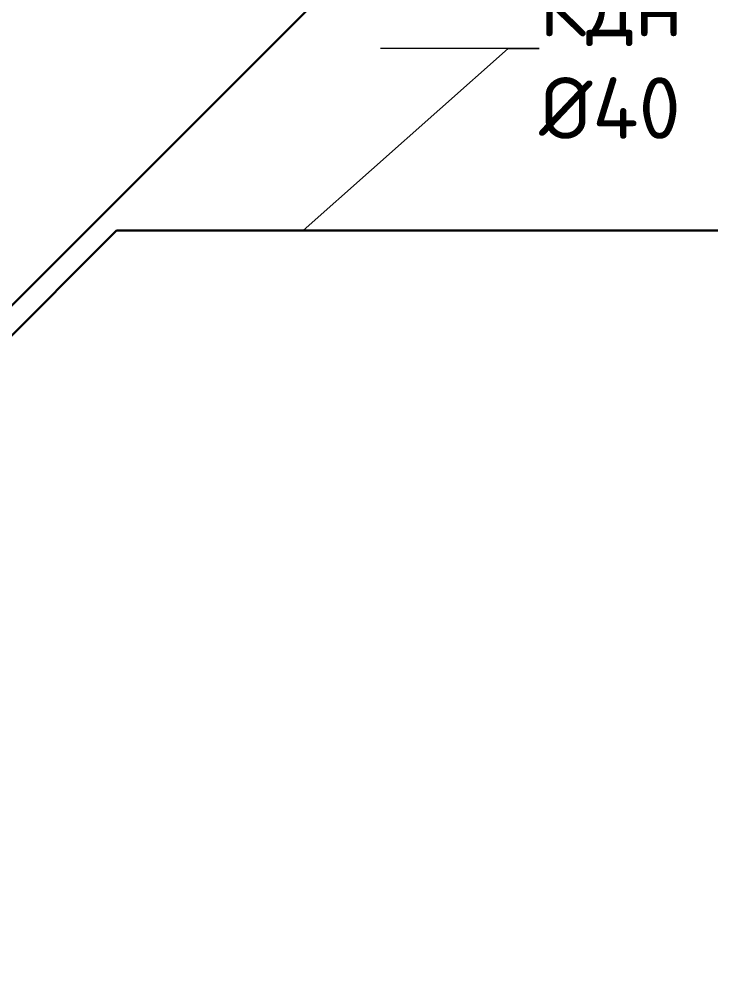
# Model space of a CAD drawing. Header units: millimetres. Extents: x -10178924 to 11692288, y -947381 to 58396.
# Drawn here: x -150723 to -148476, y -100373 to -97252 of the extents above; entities that cross this region are included whole.
import ezdxf
from ezdxf import colors
from ezdxf.entities.mleader import LeaderData, LeaderLine
from ezdxf.math import Vec2, Vec3

# ---------------------------------------------------------------- set-up
doc = ezdxf.new("R2010")
doc.units = ezdxf.units.MM
doc.layers.add('_надписи канализация', color=7, linetype='Continuous')
doc.layers.add('Выноски ВК', color=7, linetype='Continuous', lineweight=0)
doc.layers.add('К1н', color=42, linetype='Continuous', lineweight=30)
doc.styles.add('ISOCPEUR', font='isocpeui.ttf', dxfattribs={"width": 0.9})
doc.styles.add('PDF ISOCPEUR', font='isocpeur.ttf')

# ---------------------------------------------------------------- blocks, each defined once
blk = doc.blocks.new('_None')

msp = doc.modelspace()

# ---------------------------------------------------------------- linework, layer by layer
at = {"layer": 'К1н'}
for p, q in [((-147911.5, -95346.6), (-159029.1, -106464)), ((-150406.5, -97938.6), (-158779.6, -106311.5)), ((-148332.4, -97938.6), (-150406.5, -97938.6))]:
    msp.add_line(p, q, dxfattribs=at)

# ---------------------------------------------------------------- leaders
at = {"layer": '_надписи канализация', "lineweight": -2}
ml = msp.add_multileader_mtext('Standard', dxfattribs=at)
ml.set_content('\\A1;Приямок{\\Fisocp3|c204; }800{\\fArial|b0|i0|c204|p34;х}800х800(h)\\P{\\fArial|b0|i0|c204|p34;с\\Fisocp3|c204; }насосом дренажным {\\A0;\\H0.91667x;ГНОМ 10-10Г\\A1;\\H1.09091x; \\PN=1,1 кВт \\P (1 раб)\\Fisocp3|c204; \\fISOCPEUR|b0|i0|c204|p34;(закрыть рифленым железом)}', color=256, style='ISOCPEUR')
ml.set_leader_properties(lineweight=13)
ml.set_arrow_properties(name='NONE')
ml.build(insert=Vec2(0, 0))
ml.multileader.update_dxf_attribs({"text_left_attachment_type": 6, "text_right_attachment_type": 6, "dogleg_length": 100, "arrow_head_size": 300, "scale": 100})
ctx = ml.context
ctx.base_point, ctx.scale, ctx.char_height, ctx.arrow_head_size, ctx.landing_gap_size, ctx.plane_origin = Vec3(-145362, -98698.1), 100, 250, 300, 0.09, Vec3(-144983.4, -96462.3)
ctx.left_attachment, ctx.right_attachment, ctx.text_align_type = 6, 6, 1
notes = []
notes.append((ctx, [(0, (1, 1, 0), (-145462, -98698.1), (1, 0), 100, [(1, [(-147878.1, -99718.5)], 0, [])])]))
ctx.mtext.insert, ctx.mtext.width, ctx.mtext.alignment, ctx.mtext.flow_direction = Vec3(-142684.6, -98373.1), 5926.326, 2, 5
at = {"layer": 'Выноски ВК', "ltscale": 50}
ml = msp.add_multileader_mtext('Standard', dxfattribs=at)
ml.set_content('Кдн\\P%%C40', color=256, style='PDF ISOCPEUR')
ml.set_leader_properties(color=256, linetype='ByLayer', lineweight=-1)
ml.set_arrow_properties(name='NONE')
ml.build(insert=Vec2(0, 0))
ml.multileader.update_dxf_attribs({"text_left_attachment_type": 6, "text_right_attachment_type": 6, "dogleg_length": 100, "arrow_head_size": 300})
ctx = ml.context
ctx.base_point, ctx.char_height, ctx.arrow_head_size, ctx.landing_gap_size, ctx.plane_origin = Vec3(-149033.7, -97347.1), 200, 300, 0, Vec3(-148717.9, -106594.7)
ctx.left_attachment, ctx.right_attachment = 6, 6
notes.append((ctx, [(0, (1, 1, 0), (-149133.7, -97347.1), (1, 0), 100, [(0, [(-149799.6, -97938.6)], 0, [])])]))
ctx.mtext.insert, ctx.mtext.width, ctx.mtext.flow_direction = Vec3(-149033.7, -97107.1), 513.532, 5
for ctx, leaders in notes:
    for number, flags, end, landing, length, lines in leaders:
        leader = LeaderData()
        leader.index, (leader.has_last_leader_line, leader.has_dogleg_vector, leader.attachment_direction) = number, flags
        leader.last_leader_point, leader.dogleg_vector, leader.dogleg_length = Vec3(end), Vec3(landing), length
        for number, points, colour, breaks in lines:
            line = LeaderLine()
            line.index, line.vertices, line.color, line.breaks = number, Vec3.list(points), colors.encode_raw_color(colour), breaks
            leader.lines.append(line)
        ctx.leaders.append(leader)

doc.saveas('drawing.dxf')
